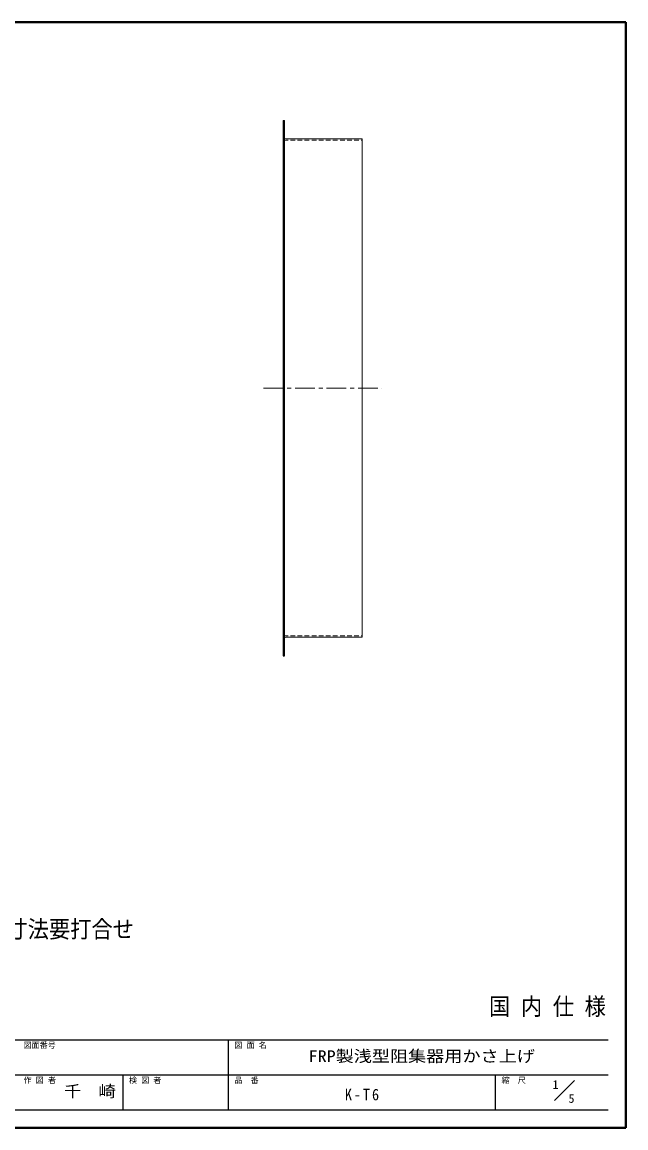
# Model space of a CAD drawing. Units: millimetres, scale not verified. Extents: x -1061 to 964, y -679 to 726.
# Drawn here: x 197 to 964, y -679 to 726 of the extents above; entities that cross this region are included whole.
import ezdxf
from ezdxf.enums import TextEntityAlignment as Align

# ---------------------------------------------------------------- set-up
doc = ezdxf.new("R2010")
doc.units = ezdxf.units.MM
doc.header["$LTSCALE"] = 5
doc.linetypes.add('CHAIN1', pattern=[8, 5, -1, 1, -1])
doc.linetypes.add('DASHED1', pattern=[1.8, 1.2, -0.6])
doc.layers.add('0-0', color=7, linetype='Continuous', lineweight=18)
doc.styles.add('ＭＳ ゴシック', font='')
doc.styles.get('ＭＳ ゴシック').set_extended_font_data('MS Gothic')

msp = doc.modelspace()

# ---------------------------------------------------------------- linework, layer by layer
at = {"layer": '0-0', "color": 1, "lineweight": 40}
for p, q in [((963.599, 725.957), (-1061.401, 725.957)), ((963.599, -679.043), (963.599, 725.957)), ((963.599, -679.043), (-1061.401, -679.043))]:
    msp.add_line(p, q, dxfattribs=at)
at = {"layer": '0-0', "color": 5, "lineweight": 25}
for q in [(530.099, 600.957), (528.599, -79.043)]:
    msp.add_line((528.599, 600.957), q, dxfattribs=at)
at = {"layer": '0-0'}
for p, q in [((531.599, 577.457), (628.599, 577.457)), ((628.599, 577.457), (628.599, -55.543)), ((531.599, -55.543), (628.599, -55.543)), ((872.988, -644.297), (898.242, -619.043))]:
    msp.add_line(p, q, dxfattribs=at)
at = {"layer": '0-0', "color": 4, "linetype": 'DASHED1', "lineweight": 9}
for p, q in [((528.599, 575.957), (628.599, 575.957)), ((528.599, -54.043), (628.599, -54.043))]:
    msp.add_line(p, q, dxfattribs=at)
at = {"layer": '0-0', "color": 4, "linetype": 'CHAIN1', "lineweight": 9}
msp.add_line((503.599, 260.957), (653.599, 260.957), dxfattribs=at)
at = {"layer": '0-0', "color": 6, "lineweight": 25}
for p, q in [((-1038.901, -567.258), (941.099, -567.258)), ((458.957, -656.543), (458.957, -567.258)), ((941.099, -611.9), (-76.758, -611.9)), ((325.028, -656.543), (325.028, -611.9)), ((798.242, -656.543), (798.242, -611.9)), ((941.099, -656.543), (-1038.901, -656.543))]:
    msp.add_line(p, q, dxfattribs=at)
at = {"layer": '0-0', "color": 5, "lineweight": 25}
msp.add_lwpolyline([(528.599, -79.043), (530.099, -79.043), (530.099, 600.957)], dxfattribs=at)
at = {"layer": '0-0'}
for centre, start, end in [((531.599, 578.957), 180, 270), ((531.599, -57.043), 90, 180)]:
    msp.add_arc(centre, 1.5, start, end, dxfattribs=at)

# ---------------------------------------------------------------- texts
at = {"layer": '0-0', "style": 'ＭＳ ゴシック'}
for s, height, width, p in [('＊Ｈ寸法要打合せ', 21.99, 0.9, (122.927, -444.043)), ('国 内 仕 様', 21.99, 0.9, (789.849, -542.258)), ('FRP製浅型阻集器用かさ上げ', 14.66, 1.15, (560.653, -599.579)), ('千\u3000崎', 14.66, 1.1, (250.028, -644.222))]:
    msp.add_text(s, height=height, dxfattribs=dict(at, width=width)).set_placement(p, align=Align.BOTTOM_LEFT)
for s, height, p in [('図面番号', 7.331, (198.599, -579.758)), ('図 面 名', 7.331, (466.457, -579.758)), ('作 図 者', 7.331, (198.599, -624.4)), ('検 図 者', 7.331, (332.528, -624.4)), ('品\u3000番', 7.331, (466.457, -624.4)), ('縮\u3000尺', 7.331, (805.742, -624.4)), ('1', 11, (870.449, -632.805)), ('5', 11, (890.809, -650.495))]:
    msp.add_text(s, height=height, dxfattribs=at).set_placement(p, align=Align.BOTTOM_LEFT)
at = {"layer": '0-0', "insert": (606.724, -644.222), "char_height": 14.66, "attachment_point": 7, "style": 'ＭＳ ゴシック'}
msp.add_mtext('\\T1.28;\\W0.9;K-T6', dxfattribs=at)

doc.saveas('drawing.dxf')
